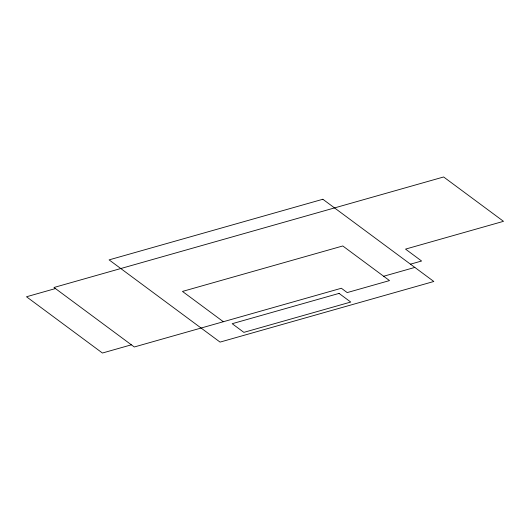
<?xml version="1.0" encoding="UTF-8"?>
<svg xmlns="http://www.w3.org/2000/svg" width="530" height="530" viewBox="0 0 530 530"><rect width="100%" height="100%" fill="white"/><g stroke="black" fill="none" stroke-linecap="round" stroke-linejoin="round"><path stroke-width="0.79" d="M55.445 288.558L26.5 296.767L102.422 353.026L131.367 344.818M410.458 264.172L421.589 261.018L405.529 249.113L503.5 221.328L443.636 176.974L53.987 287.479L134.289 346.984L341.36 288.254L347.203 292.587L389.51 280.589L342.784 245.966L182.472 291.427L223.355 321.723M383.667 276.256L414.838 267.418M322.856 199.26L109.1 259.879L220.069 342.102L433.818 281.483L322.856 199.26M339.061 293.395L232.186 323.704L243.866 332.363L350.741 302.054L339.061 293.395"/></g></svg>
